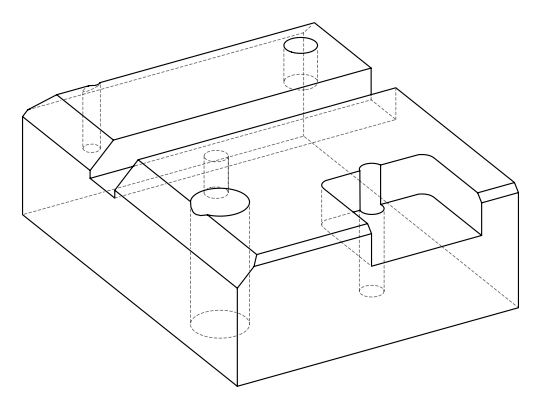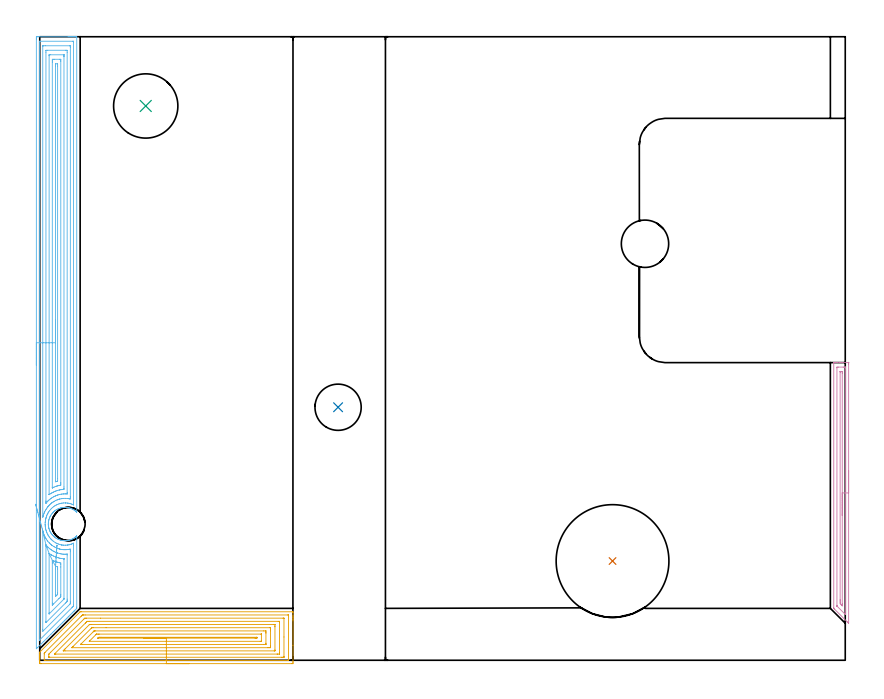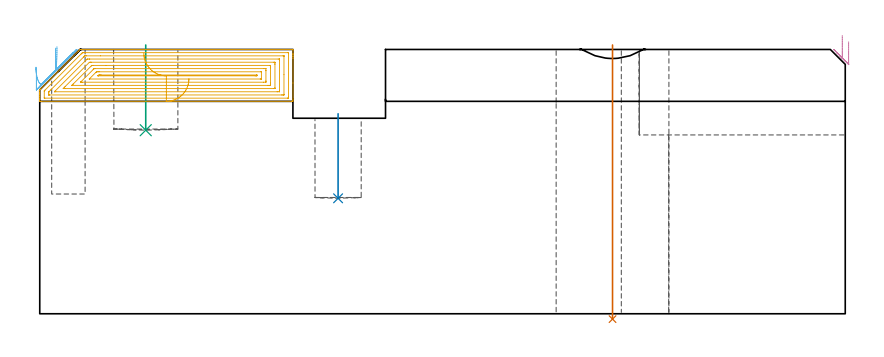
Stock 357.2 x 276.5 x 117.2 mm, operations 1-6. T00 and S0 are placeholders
(PLAN: 16 operations, 11 tool changes, 67.1 min)
(1 INDEXABLE_INSERT_DRILL_THROUGH_HOLE_FROM_SOLID | STEP1HOLE_1 | NXT0302_038 | 0.49 min | 230050 mm3)
(2 INDEXABLE_INSERT_DRILL_BLIND_HOLE_FROM_SOLID | STEP1POCKET | NXT0302_012 | 0.16 min | 21685 mm3)
(3 INDEXABLE_INSERT_DRILL_BLIND_HOLE_FROM_SOLID_1 | STEP1POCKET_1 | NXT0302_028 | 0.15 min | 22606 mm3)
(4 AREA_MILL | FG_CHAMFER_SURFACE | UGT0205_001 | 2.87 min | 2707 mm3)
(5 AREA_MILL_1 | FG_CHAMFER_SURFACE_1 | UGT0205_001 | 7.81 min | 31822 mm3)
(6 AREA_MILL_2 | FG_CHAMFER_SURFACE_2 | UGT0205_001 | 14.73 min | 41582 mm3)
(7 AREA_MILL_3 | FG_CHAMFER_SURFACE_3 | UGT0205_001 | 14.72 min | 55788 mm3)
(8 AREA_MILL_4 | FG_CHAMFER_SURFACE_4 | UGT0205_001 | 1.04 min | 888 mm3)
(9 MILL_OPEN_POCKET | POCKET_OPEN | UGT0201_094 | Follow Part, ap 5, ae 75% | 16.67 min | 372409 mm3)
(10 MILL_RECTANGULAR_SLOT | SLOT_RECTANGULAR | UGT0201_019 | Follow Part, ap 10, ae 75% | 5.79 min | 331417 mm3)
(11 MILL_BLIND_HOLE_FROM_SOLID_MATERIAL | STEP1POCKET_2 | NXT0201_011 | Spiral | 0.96 min | 10130 mm3)
(12 SPOT_DRILL | STEP1HOLE | NXT0321_9005460120000 | 0.05 min | 27 mm3)
(13 DRILL_BLIND_HOLE_INTO_CENTER | STEP1HOLE | UGT0301_205 | 0.06 min | 111 mm3)
(14 GUN_DRILL_THROUGH_HOLE | STEP1HOLE | UGT0307_005 | 0.56 min | 4453 mm3)
(15 DRILL_TO_ENLARGE_THROUGH_HOLE | STEP1HOLE | NXT0301_102 | 0.49 min | 8156 mm3)
(16 DRILL_TO_ENLARGE_THROUGH_HOLE_1 | STEP1HOLE | UGT0301_051 | 0.51 min | 19239 mm3)
(TOOL NXT0302_038 | Index. Insert Drill 50mm [880-D5000L50-04] | D50 PA176 FL200 Z2)
(TOOL NXT0302_012 | Index. Insert Drill 20.5mm [880-D2050L25-03] | D20.5 PA176 FL62 Z2)
(TOOL NXT0302_028 | Index. Insert Drill 28.5mm [880-D2850L32-03] | D28.5 PA176 FL86 Z2)
(TOOL UGT0205_001 | Chamfer Mill 20 x 3 x 45 deg. | D20 FL50 Z2)
(TOOL UGT0201_094 | End mill 20 mm | D20 FL38 Z4)
(TOOL UGT0201_019 | End mill 40 mm | D40 FL63 Z6)
(TOOL NXT0201_011 | ENDMILL 12mm [2P460-1200-NA 1630] | D12 FL38 Z6)
(TOOL NXT0321_9005460120000 | NC Spot Drill, 142deg, 12mm, Carbide, Uncoated | D12 PA142 FL30 Z2)
(TOOL UGT0301_205 | Twist Drill 8.9 mm | D8.9 PA118 FL78 Z2)
(TOOL UGT0307_005 | Gun Drill 8.3 mm | D8.3 PA130 FL24 Z1)
(TOOL NXT0301_102 | Carbide Drill 13.5mm [860.1-1350-108A1-MM 2214] | D13.5 PA140 FL123 Z2)
(TOOL UGT0301_051 | Twist Drill 21 mm | D21 PA118 FL145 Z2)
(OP 1 INDEXABLE_INSERT_DRILL_THROUGH_HOLE_FROM_SOLID)
G17 G21 G94 G90
T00 M6
G54
G17 G0 G90 X254. Y44. S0 M3
G43 Z127.2 H1
G94 G81 G98 Z-2.373 F250. R119.2
G80
M5
M2
(OP 2 INDEXABLE_INSERT_DRILL_BLIND_HOLE_FROM_SOLID)
G17 G21 G94 G90
T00 M6
G54
G17 G0 G90 X132.3 Y112.2 S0 M3
G43 Z127.2 H1
G94 G81 G98 Z51.2 F250. R88.7
G80
M5
M2
(OP 3 INDEXABLE_INSERT_DRILL_BLIND_HOLE_FROM_SOLID_1)
G17 G21 G94 G90
T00 M6
G54
G17 G0 G90 X47. Y245.8 S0 M3
G43 Z127.2 H1
G94 G81 G98 Z81.4 F250. R119.2
G80
M5
M2
(OP 4 AREA_MILL)
G17 G21 G94 G90
T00 M6
G54
G17 G0 G90 X358.7 Y84.2 S1061 M3
G43 Z127.2 H0
Z120.6
G94 G1 Y84.162 Z119.728 F250.
Y84.048 Z118.863
Y83.859 Z118.012
Y83.597 Z117.18
Y83.263 Z116.374
Y82.86 Z115.6
Y82.392 Z114.864
Y81.86 Z114.172
Y81.271 Z113.529
Y80.628 Z112.94
Y79.936 Z112.408
Y79.2 Z111.94
Y78.426 Z111.537
Y77.62 Z111.203
Y76.788 Z110.941
Y75.936 Z110.752
Y75.072 Z110.638
Y74.2 Z110.6
Y16.491
X358.695 Y16.424 Z110.603
X358.693 Y16.418 Z110.605
X358.675 Y16.424 Z110.623
X358.081 Y17.019 Z111.219
X352.514 Y22.586 Z116.786
X352.24 Y22.859 Z117.056
X352.105 Y22.997 Z117.191
X352.1 Y23.274 Z117.2
Y131.827
X352.103 Y131.99 Z117.188
X352.164 Y131.993 Z117.127
X352.579 Y132. Z116.72
X352.922 Z116.377
X353.613 Z115.682
X354.852 Z114.445
X355.397 Z113.897
X356.019 Z113.276
X358.697 Y131.999 Z110.6
X358.698 Y131.998 Z110.599
X358.7 Y131.381 Z110.6
Y74.2
X357.286 Z112.014
Y20.495
X357.284 Y20.396 Z112.016
X357.282 Y20.33 Z112.018
X357.279 Y20.29 Z112.021
X357.267 Y20.295 Z112.033
X357.187 Y20.369 Z112.113
X356.957 Y20.593 Z112.343
X353.613 Y23.938 Z115.687
X353.557 Y23.997 Z115.743
X353.531 Y24.029 Z115.769
X353.521 Y24.044 Z115.779
X353.519 Y24.069 Z115.781
X353.516 Y24.167 Z115.784
X353.515 Y24.266 Z115.785
Y129.692
X353.517 Y129.791 Z115.783
X353.521 Y129.98 Z115.779
X353.613 Y129.99 Z115.687
X354.102 Y129.998 Z115.198
X356.294 Y130. Z113.006
X356.781 Z112.519
X357.187 Y129.996 Z112.113
X357.245 Y129.994 Z112.055
X357.274 Y129.991 Z112.026
X357.279 Y129.89 Z112.021
X357.284 Y129.693 Z112.016
X357.285 Y129.594 Z112.015
X357.286 Y74.2 Z112.014
X355.872 Z113.428
X355.871 Y25.06 Z113.429
X355.87 Y24.591 Z113.43
X355.866 Y24.167 Z113.434
X355.864 Y24.147 Z113.436
X355.837 Y24.167 Z113.463
X355.4 Y24.603 Z113.9
X354.946 Y25.06 Z114.354
X354.936 Y25.525 Z114.365
X354.931 Y25.954 Z114.369
X354.929 Y26.425 Z114.371
Y26.847
Y127.807
X354.93 Y127.925 Z114.37
X354.933 Y127.982 Z114.367
X354.934 Y127.989 Z114.366
X354.959 Y127.993 Z114.341
X355.014 Y127.997 Z114.286
X355.207 Y128. Z114.093
X355.4 Z113.9
X355.593 Y127.998 Z113.707
X355.722 Y127.995 Z113.578
X355.824 Y127.99 Z113.476
X355.865 Y127.982 Z113.435
X355.866 Y127.963 Z113.434
X355.869 Y127.807 Z113.431
X355.871 Y127.336 Z113.429
X355.872 Y74.2 Z113.428
Y73.328 Z113.466
Y72.464 Z113.58
Y71.612 Z113.769
Y70.78 Z114.032
Y69.974 Z114.365
Y69.2 Z114.768
Y68.464 Z115.237
Y67.772 Z115.768
Y67.129 Z116.357
Y66.54 Z117.001
Y66.008 Z117.693
Y65.54 Z118.428
Y65.137 Z119.202
Y64.803 Z120.008
Y64.541 Z120.84
Y64.352 Z121.692
Y64.238 Z122.557
Y64.2 Z123.428
G0 Z127.2
M5
M2
(OP 5 AREA_MILL_1)
G17 G21 G94 G90
T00 M6
G54
G17 G0 G90 X66.15 Y-1.5 S1061 M3
G43 Z127.2 H0
Z104.2
G94 G1 X66.112 Z103.328 F250.
X65.998 Z102.463
X65.809 Z101.612
X65.547 Z100.78
X65.213 Z99.974
X64.81 Z99.2
X64.342 Z98.464
X63.81 Z97.772
X63.221 Z97.129
X62.578 Z96.54
X61.886 Z96.008
X61.15 Z95.54
X60.376 Z95.137
X59.57 Z94.803
X58.738 Z94.541
X57.887 Z94.352
X57.022 Z94.238
X56.15 Z94.2
X0.563 Y-1.499 Z94.201
X0.098 Y-1.494 Z94.202
X0.009 Y-1.491 Z94.205
X0. Y-1.033 Z94.662
Y-0.708 Z94.986
Y-0.15 Z95.544
Y0.499 Z96.196
Y0.733 Z96.429
Y1.381 Z97.078
Y1.615 Z97.311
Y2.084 Z97.782
Y2.498 Z98.197
Y3.2 Z98.9
Y3.6 Z99.3
X0.266 Y3.867 Z99.565
X17.111 Y20.712 Z116.411
X17.88 Y21.479 Z117.177
X17.902 Y21.495 Z117.189
X18.351 Y21.5 Z117.2
X112.182
X112.29 Y21.494 Z117.192
X112.3 Y21.252 Z116.95
Y19.736 Z115.435
Y19.267 Z114.964
Y19.033 Z114.73
Y18.385 Z114.082
Y18.151 Z113.848
Y17.502 Z113.196
Y6.632 Z102.328
Y-0.475 Z95.222
X112.296 Y-1.033 Z94.664
X112.291 Y-1.491 Z94.205
X112.203 Y-1.494 Z94.203
X111.737 Y-1.5 Z94.2
X56.15
Y-0.086 Z95.614
X2.277
X2.125 Y-0.084 Z95.616
X2.05 Y-0.081 Z95.619
X2.019 Y-0.079 Z95.621
X2.01 Y-0.062 Z95.638
X2.006 Y0.011 Z95.711
X2.001 Y0.188 Z95.888
Y2.836 Z98.536
X2.008 Y3.108 Z98.808
X2.01 Y3.141 Z98.841
X2.028 Y3.166 Z98.866
X2.08 Y3.224 Z98.924
X2.231 Y3.38 Z99.08
X2.286 Y3.436 Z99.136
X18.351 Y19.501 Z115.201
X18.678 Y19.825 Z115.525
X18.869 Y20.011 Z115.711
X18.937 Y20.076 Z115.776
X19.034 Y20.079 Z115.779
X19.24 Y20.084 Z115.784
X19.305 Y20.085 Z115.785
X20.129 Y20.086 Z115.786
X110.023
X110.175 Y20.084 Z115.784
X110.25 Y20.081 Z115.781
X110.281 Y20.079 Z115.779
X110.29 Y20.062 Z115.762
X110.294 Y19.989 Z115.689
X110.299 Y19.812 Z115.512
Y0.394 Z96.094
X110.294 Y0.055 Z95.755
X110.29 Y-0.041 Z95.659
X110.284 Y-0.08 Z95.62
X110.267 Y-0.081 Z95.619
X110.165 Y-0.084 Z95.616
X109.959 Y-0.086 Z95.614
X109.894
X56.15
Y1.328 Z97.028
X4.409 Y1.329 Z97.029
X4.12 Y1.331 Z97.031
X4.025 Y1.333 Z97.033
X4.016 Y1.334 Z97.034
X4.01 Y1.354 Z97.054
X4.004 Y1.417 Z97.117
X4.001 Y1.496 Z97.196
X4. Y1.615 Z97.315
Y1.735 Z97.435
X4.004 Y2.498 Z98.198
X4.007 Y2.61 Z98.31
X4.022 Y2.71 Z98.41
X4.12 Y2.817 Z98.517
X4.844 Y3.545 Z99.245
X19.463 Y18.163 Z113.863
X19.688 Y18.385 Z114.085
X19.912 Y18.601 Z114.301
X19.99 Y18.664 Z114.364
X20.129 Y18.666 Z114.366
X20.731 Y18.67 Z114.37
X26.974 Y18.671 Z114.371
X107.891
X108.18 Y18.669 Z114.369
X108.275 Y18.667 Z114.367
X108.284 Y18.666 Z114.366
X108.29 Y18.646 Z114.346
X108.296 Y18.584 Z114.284
X108.299 Y18.504 Z114.204
X108.3 Y10.322 Z106.022
X108.299 Y1.615 Z97.315
X108.298 Y1.498 Z97.198
X108.29 Y1.377 Z97.077
X108.28 Y1.335 Z97.035
X108.251 Y1.333 Z97.033
X108.18 Y1.331 Z97.031
X107.579 Y1.329 Z97.029
X107.29 Y1.328 Z97.028
X56.15
Y2.743 Z98.443
X7.125
X6.788 Y2.744 Z98.444
X6.537 Y2.747 Z98.447
X6.514 Y2.749 Z98.449
X6.522 Y2.762 Z98.462
X6.551 Y2.797 Z98.497
X6.788 Y3.039 Z98.739
X20.249 Y16.501 Z112.201
X20.37 Y16.62 Z112.32
X20.697 Y16.939 Z112.639
X21.019 Y17.25 Z112.95
X21.27 Y17.253 Z112.953
X21.908 Y17.256 Z112.956
X22.155 Y17.257 Z112.957
X105.758
X106.224 Y17.255 Z112.955
X106.276 Y17.253 Z112.953
X106.287 Y17.251 Z112.951
X106.291 Y17.241 Z112.941
X106.295 Y17.202 Z112.902
X106.298 Y17.041 Z112.741
X106.3 Y16.72 Z112.42
Y3.38 Z99.08
X106.296 Y2.989 Z98.689
X106.292 Y2.794 Z98.494
X106.29 Y2.751 Z98.451
X106.245 Y2.749 Z98.449
X106.151 Y2.745 Z98.445
X105.512 Y2.743 Z98.443
X105.265
X56.15
Y4.157 Z99.857
X11.235
X10.449 Y4.161 Z99.861
X10.434 Y4.163 Z99.863
X10.41 Y4.2 Z99.9
X10.469 Y4.263 Z99.963
X10.848 Y4.648 Z100.348
X11.235 Y5.037 Z100.737
X21.936 Y15.737 Z111.437
X22.035 Y15.825 Z111.525
X22.37 Y15.836 Z111.536
X22.584 Y15.842 Z111.542
X22.691 Y15.843 Z111.543
X22.798
X103.84
X104.054 Y15.841 Z111.541
X104.196 Y15.838 Z111.538
X104.291 Y15.834 Z111.534
X104.293 Y15.817 Z111.517
X104.297 Y15.737 Z111.437
X104.3 Y15.174 Z110.874
Y14.854 Z110.554
Y4.583 Z100.283
X104.297 Y4.263 Z99.963
X104.294 Y4.193 Z99.893
X104.291 Y4.165 Z99.865
X104.161 Y4.161 Z99.861
X103.947 Y4.158 Z99.858
X56.15 Y4.157 Z99.857
Y5.571 Z101.271
X14.364 Y5.572 Z101.272
X14.295 Y5.574 Z101.274
X14.265 Y5.576 Z101.276
X14.24 Y5.58 Z101.28
X14.257 Y5.601 Z101.301
X14.293 Y5.641 Z101.341
X14.676 Y6.028 Z101.728
X14.793 Y6.146 Z101.846
X22.798 Y14.149 Z109.849
X23.04 Y14.383 Z110.083
X23.075 Y14.416 Z110.116
X23.12 Y14.422 Z110.122
X23.23 Y14.425 Z110.125
X23.687 Y14.428 Z110.128
X29.412 Y14.429 Z110.129
X102.108 Y14.428 Z110.128
X102.23 Y14.427 Z110.127
X102.268 Y14.425 Z110.125
X102.283 Y14.423 Z110.123
X102.29 Y14.412 Z110.112
X102.293 Y14.315 Z110.015
X102.298 Y13.972 Z109.672
X102.3 Y13.628 Z109.328
Y13.089 Z108.789
Y6.568 Z102.268
X102.298 Y6.028 Z101.728
X102.296 Y5.689 Z101.389
X102.29 Y5.578 Z101.278
X102.184 Y5.576 Z101.276
X101.954 Y5.573 Z101.273
X101.525 Y5.571 Z101.271
X101.065
X56.15
Y6.985 Z102.685
X18.923
X18.351 Y6.986 Z102.686
X18.274 Y6.987 Z102.687
X18.114 Y6.992 Z102.692
X18.121 Y7.012 Z102.712
X18.181 Y7.079 Z102.779
X18.247 Y7.148 Z102.848
X18.351 Y7.254 Z102.954
X23.687 Y12.59 Z108.29
X23.938 Y12.84 Z108.54
X24.032 Y12.93 Z108.63
X24.092 Y12.983 Z108.683
X24.123 Y13.008 Z108.708
X24.652 Y13.014 Z108.714
X99.361
X100.175 Y13.009 Z108.709
X100.257 Y13.008 Z108.708
X100.29 Y12.989 Z108.689
X100.296 Y12.969 Z108.669
X100.3 Y12.206 Z107.906
Y12.083 Z107.783
Y7.546 Z103.246
X100.298 Y7.298 Z102.998
X100.295 Y7.133 Z102.833
X100.29 Y7.004 Z102.704
X100.273 Y6.992 Z102.692
X100.175 Y6.988 Z102.688
X100.099 Y6.987 Z102.687
X99.286 Y6.985 Z102.685
X56.15
Y8.399 Z104.099
X22.068 Y8.4 Z104.1
X22.012 Y8.401 Z104.101
X21.977 Y8.404 Z104.104
X21.965 Y8.407 Z104.107
X21.968 Y8.412 Z104.112
X22.006 Y8.456 Z104.156
X22.066 Y8.519 Z104.219
X24.871 Y11.324 Z107.024
X25.071 Y11.52 Z107.22
X25.13 Y11.575 Z107.275
X25.152 Y11.593 Z107.293
X25.192 Y11.595 Z107.295
X25.466 Y11.598 Z107.298
X26.077 Y11.6 Z107.3
X26.355
X98.118
X98.233 Y11.598 Z107.298
X98.274 Y11.596 Z107.296
X98.285 Y11.594 Z107.294
X98.29 Y11.579 Z107.279
X98.295 Y11.527 Z107.227
X98.3 Y11.42 Z107.12
X98.299 Y8.676 Z104.376
X98.296 Y8.479 Z104.179
X98.294 Y8.431 Z104.131
X98.291 Y8.412 Z104.112
X98.249 Y8.406 Z104.106
X98.064 Y8.403 Z104.103
X97.785 Y8.4 Z104.1
X56.15 Y8.399 Z104.099
Y9.814 Z105.514
X26.098
X25.903 Y9.816 Z105.516
X25.841 Y9.819 Z105.519
X25.829 Y9.821 Z105.521
X25.83 Y9.825 Z105.525
X25.851 Y9.85 Z105.55
X25.908 Y9.909 Z105.609
X25.957 Y9.954 Z105.654
X26.209 Y10.179 Z105.879
X26.355 Y10.182 Z105.882
X26.614 Y10.185 Z105.885
X26.988 Y10.186 Z105.886
X27.245
X96.154
X96.238 Y10.184 Z105.884
X96.279 Y10.181 Z105.881
X96.29 Y10.179 Z105.879
X96.292 Y10.166 Z105.866
X96.295 Y9.879 Z105.579
X96.29 Y9.821 Z105.521
X96.236 Y9.819 Z105.519
X96.104 Y9.816 Z105.516
X95.728 Y9.814 Z105.514
X95.471
X56.15
X55.278 Z105.552
X54.414 Z105.666
X53.562 Z105.854
X52.73 Z106.117
X51.924 Z106.451
X51.15 Z106.853
X50.414 Z107.322
X49.722 Z107.853
X49.079 Z108.443
X48.49 Z109.086
X47.959 Z109.778
X47.49 Z110.514
X47.087 Z111.288
X46.753 Z112.094
X46.491 Z112.926
X46.302 Z113.777
X46.188 Z114.642
X46.15 Z115.514
G0 Z127.2
M5
M2
(OP 6 AREA_MILL_2)
G17 G21 G94 G90
T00 M6
G54
G17 G0 G90 X-1.5 Y130.8 S1061 M3
G43 Z127.2 H0
Z109.3
G94 G1 Y130.838 Z108.428 F250.
Y130.952 Z107.564
Y131.141 Z106.712
Y131.403 Z105.88
Y131.737 Z105.074
Y132.14 Z104.3
Y132.608 Z103.564
Y133.14 Z102.872
Y133.729 Z102.229
Y134.372 Z101.64
Y135.064 Z101.108
Y135.8 Z100.64
Y136.574 Z100.237
Y137.38 Z99.903
Y138.212 Z99.641
Y139.063 Z99.452
Y139.928 Z99.338
Y140.8 Z99.3
Y275.541
X-1.499 Y275.904 Z99.301
X-1.494 Y276.427 Z99.303
X-1.491 Y276.492 Z99.306
X-0.974 Y276.496 Z99.823
X-0.382 Y276.5 Z100.416
X12.621 Z113.416
X13.214 Z114.008
X13.802 Z114.599
X14.101 Z114.897
X14.689 Z115.485
X14.988 Z115.782
X15.584 Z116.384
X15.874 Z116.673
X16.046 Z116.846
X16.374 Y276.493 Z117.165
X16.397 Y276.49 Z117.188
X16.4 Y276.35 Z117.2
Y65.891
X16.397 Y65.683 Z117.189
X16.366 Y65.707 Z117.16
X16.158 Y65.891 Z116.958
X16.054 Y65.982 Z116.854
X15.922 Y66.097 Z116.722
X15.657 Y66.306 Z116.457
X15.397 Y66.491 Z116.197
X15.221 Y66.609 Z116.021
X14.686 Y66.917 Z115.486
X14.248 Y67.133 Z115.048
X13.804 Y67.32 Z114.604
X13.541 Y67.416 Z114.341
X13.276 Y67.503 Z114.076
X12.921 Y67.591 Z113.721
X12.481 Y67.68 Z113.281
X12.039 Y67.744 Z112.839
X11.598 Y67.78 Z112.398
X11.156 Y67.791 Z111.956
X10.715 Y67.776 Z111.515
X10.274 Y67.734 Z111.074
X9.831 Y67.664 Z110.631
X9.391 Y67.57 Z110.191
X9.125 Y67.503 Z109.925
X8.509 Y67.281 Z109.309
X8.063 Y67.093 Z108.863
X7.626 Y66.869 Z108.426
X7.18 Y66.609 Z107.98
X6.744 Y66.299 Z107.543
X6.563 Y66.153 Z107.363
X6.394 Y66.016 Z107.194
X6.12 Y65.771 Z106.918
X6.057 Y65.715 Z106.855
X5.896 Y65.554 Z106.696
X5.861 Y65.518 Z106.661
X5.796 Y65.445 Z106.596
X5.561 Y65.176 Z106.357
X5.274 Y64.821 Z106.073
X4.978 Y64.397 Z105.778
X4.704 Y63.927 Z105.503
X4.574 Y63.661 Z105.37
X4.485 Y63.483 Z105.282
X4.346 Y63.155 Z105.144
X4.294 Y63.033 Z105.093
X4.096 Y62.461 Z104.896
X4.015 Y62.139 Z104.814
X3.962 Y61.878 Z104.759
X3.924 Y61.693 Z104.722
X3.856 Y61.245 Z104.656
X3.84 Y61.05 Z104.639
X3.837 Y61.011 Z104.635
X3.82 Y60.799 Z104.615
X3.815 Y60.602 Z104.603
X3.804 Y60.352 Z104.597
Y60.335 Z104.596
X3.806 Y60.244 Z104.602
X3.811 Y60.128 Z104.605
X3.823 Y59.904 Z104.62
X3.865 Y59.495 Z104.665
X3.869 Y59.458 Z104.669
X3.918 Y59.158 Z104.716
X3.941 Y59.01 Z104.74
X3.997 Y58.757 Z104.793
X4.037 Y58.564 Z104.836
X4.097 Y58.339 Z104.896
X4.266 Y57.865 Z105.062
X4.334 Y57.67 Z105.133
X4.346 Y57.64 Z105.146
X4.444 Y57.419 Z105.24
X4.53 Y57.22 Z105.328
X4.755 Y56.776 Z105.554
X4.904 Y56.527 Z105.703
X4.979 Y56.402 Z105.778
X5.347 Y55.882 Z106.146
X5.597 Y55.576 Z106.397
X5.685 Y55.478 Z106.485
X5.861 Y55.282 Z106.661
X6.104 Y55.041 Z106.903
X6.156 Y54.988 Z106.956
X6.446 Y54.736 Z107.244
X6.644 Y54.581 Z107.441
X6.746 Y54.502 Z107.541
X6.908 Y54.391 Z107.701
X7.007 Y54.321 Z107.803
X7.282 Y54.129 Z108.082
X7.332 Y54.094 Z108.132
X7.626 Y53.928 Z108.426
X8.063 Y53.707 Z108.863
X8.509 Y53.516 Z109.309
X8.948 Y53.361 Z109.748
X9.391 Y53.227 Z110.191
X9.49 Y53.201 Z110.29
X9.881 Y53.124 Z110.681
X10.274 Y53.065 Z111.074
X10.715 Y53.024 Z111.515
X11.156 Y53.009 Z111.956
X11.598 Y53.02 Z112.398
X12.039 Y53.056 Z112.839
X12.476 Y53.119 Z113.276
X12.921 Y53.204 Z113.721
X13.365 Y53.333 Z114.165
X13.804 Y53.483 Z114.604
X14.248 Y53.667 Z115.048
X14.686 Y53.881 Z115.486
X15.067 Y54.094 Z115.867
X15.569 Y54.433 Z116.369
X15.716 Y54.541 Z116.516
X15.863 Y54.658 Z116.663
X16.01 Y54.78 Z116.81
X16.247 Y54.988 Z117.046
X16.318 Y55.056 Z117.117
X16.339 Y55.074 Z117.138
X16.393 Y55.117 Z117.192
X16.4 Y54.743 Z117.2
Y23.531
X16.401 Y23.005 Z117.182
X16.325 Y22.925 Z117.124
X15.548 Y22.148 Z116.348
X15.283 Y21.881 Z116.079
X15.149 Y21.748 Z115.946
X14.672 Y21.271 Z115.471
X14.396 Y20.994 Z115.192
X13.795 Y20.395 Z114.595
X13.51 Y20.107 Z114.305
X12.918 Y19.518 Z113.718
X12.623 Y19.221 Z113.418
X12.032 Y18.632 Z112.832
X11.736 Y18.334 Z112.531
X11.135 Y17.735 Z111.935
X10.849 Y17.447 Z111.644
X10.243 Y16.843 Z111.043
X9.963 Y16.56 Z110.757
X9.351 Y15.951 Z110.151
X9.076 Y15.673 Z109.87
X8.383 Y14.983 Z109.183
X8.016 Y14.614 Z108.812
X7.476 Y14.076 Z108.276
X7.124 Y13.722 Z107.92
X6.569 Y13.169 Z107.369
X6.232 Y12.83 Z107.028
X5.662 Y12.262 Z106.462
X4.938 Y11.537 Z105.737
X3.164 Y9.764 Z103.963
X1.772 Y8.371 Z102.571
X0.434 Y7.034 Z101.233
X-0.904 Y5.696 Z99.895
X-1.418 Y5.183 Z99.38
X-1.491 Y5.113 Z99.305
X-1.498 Y5.21 Z99.302
X-1.499 Y5.25 Z99.301
X-1.5 Y140.8 Z99.3
X-0.086 Z100.714
X-0.085 Y274.343 Z100.715
X-0.084 Y274.454 Z100.716
X-0.082 Y274.48 Z100.718
X-0.08 Y274.487 Z100.72
X-0.063 Y274.49 Z100.737
X0.045 Y274.495 Z100.845
X0.422 Y274.5 Z101.222
X14.611 Z115.411
X14.849 Y274.496 Z115.649
X14.938 Y274.493 Z115.738
X14.972 Y274.49 Z115.772
X14.979 Y274.452 Z115.779
X14.982 Y274.343 Z115.782
X14.986 Y274.122 Z115.786
Y69.014
X14.979 Y68.914 Z115.779
X14.91 Y68.932 Z115.71
X14.881 Y68.941 Z115.681
X14.869 Y68.946 Z115.669
X14.729 Y69.012 Z115.529
X14.101 Y69.267 Z114.901
X13.709 Y69.406 Z114.509
X13.214 Y69.539 Z114.014
X12.558 Y69.672 Z113.358
X12.327 Y69.703 Z113.127
X11.567 Y69.777 Z112.367
X11.44 Y69.782 Z112.24
X11.32 Y69.783 Z112.12
X10.554 Y69.755 Z111.354
X9.893 Y69.677 Z110.693
X9.667 Y69.641 Z110.467
X9.151 Y69.531 Z109.951
X8.78 Y69.432 Z109.58
X8.472 Y69.322 Z109.272
X7.893 Y69.105 Z108.693
X7.827 Y69.079 Z108.627
X7.67 Y69.012 Z108.47
X7.233 Y68.785 Z108.033
X7.007 Y68.661 Z107.807
X6.667 Y68.462 Z107.467
X6.159 Y68.12 Z106.959
X6.12 Y68.09 Z106.92
X5.648 Y67.703 Z106.448
X5.233 Y67.335 Z106.033
X5.179 Y67.283 Z105.979
X5.125 Y67.228 Z105.925
X4.756 Y66.816 Z105.556
X4.35 Y66.337 Z105.15
X4.346 Y66.331 Z105.146
X3.986 Y65.808 Z104.786
X3.764 Y65.445 Z104.564
X3.652 Y65.251 Z104.452
X3.46 Y64.893 Z104.26
X3.348 Y64.666 Z104.148
X3.296 Y64.553 Z104.096
X3.081 Y64.042 Z103.881
X2.945 Y63.661 Z103.745
X2.849 Y63.384 Z103.649
X2.768 Y63.117 Z103.568
X2.675 Y62.77 Z103.475
X2.663 Y62.724 Z103.463
X2.655 Y62.687 Z103.455
X2.573 Y62.284 Z103.373
X2.516 Y61.935 Z103.316
X2.508 Y61.878 Z103.308
X2.46 Y61.491 Z103.26
X2.427 Y61.133 Z103.227
X2.416 Y60.986 Z103.216
X2.393 Y60.275 Z103.193
X2.4 Y60.094 Z103.2
X2.42 Y59.73 Z103.22
X2.457 Y59.319 Z103.257
X2.472 Y59.202 Z103.272
X2.573 Y58.509 Z103.373
X2.624 Y58.259 Z103.424
X2.739 Y57.788 Z103.539
X2.848 Y57.419 Z103.648
X2.997 Y56.993 Z103.797
X3.178 Y56.527 Z103.978
X3.46 Y55.908 Z104.26
X3.567 Y55.69 Z104.367
X3.596 Y55.635 Z104.396
X3.78 Y55.313 Z104.58
X4.161 Y54.744 Z104.961
X4.346 Y54.481 Z105.146
X4.871 Y53.852 Z105.671
X5.044 Y53.662 Z105.844
X5.233 Y53.474 Z106.033
X5.494 Y53.228 Z106.294
X5.806 Y52.96 Z106.606
X6.12 Y52.718 Z106.92
X6.876 Y52.2 Z107.676
X7.007 Y52.125 Z107.807
X7.108 Y52.068 Z107.908
X7.632 Y51.813 Z108.432
X7.893 Y51.7 Z108.693
X8.265 Y51.551 Z109.065
X8.78 Y51.377 Z109.58
X9.518 Y51.176 Z110.318
X9.667 Y51.148 Z110.467
X9.702 Y51.141 Z110.502
X10.163 Y51.081 Z110.963
X10.554 Y51.042 Z111.354
X10.699 Y51.03 Z111.499
X11.44 Y51.024 Z112.24
X11.589 Y51.027 Z112.389
X12.327 Y51.092 Z113.127
X12.402 Y51.101 Z113.202
X12.873 Y51.176 Z113.673
X13.156 Y51.235 Z113.956
X13.214 Y51.251 Z114.014
X13.833 Y51.446 Z114.633
X14.101 Y51.537 Z114.901
X14.478 Y51.689 Z115.278
X14.912 Y51.869 Z115.712
X14.96 Y51.888 Z115.76
X14.979 Z115.779
X14.98 Y51.842 Z115.78
X14.983 Y51.621 Z115.783
X14.986 Y51.178 Z115.786
Y24.425
X14.983 Y24.201 Z115.783
X14.98 Y24.09 Z115.78
X14.978 Y24.04 Z115.778
X14.944 Y24.004 Z115.744
X14.734 Y23.787 Z115.534
X14.482 Y23.531 Z115.282
X14.291 Y23.34 Z115.091
X-0.027 Y9.023 Z100.773
X-0.051 Y9.001 Z100.749
X-0.075 Y8.982 Z100.725
X-0.078 Y8.981 Z100.722
X-0.081 Y8.99 Z100.719
X-0.083 Y9.043 Z100.717
X-0.086 Y9.261 Z100.714
Y140.8
X1.328 Z102.128
X1.329 Y272.337 Z102.129
X1.33 Y272.427 Z102.13
X1.333 Y272.471 Z102.133
X1.334 Y272.485 Z102.134
X1.362 Y272.49 Z102.162
X1.526 Y272.498 Z102.326
X1.686 Y272.499 Z102.486
X2.411 Y272.5 Z103.211
X13.214 Y272.499 Z114.014
X13.376 Y272.498 Z114.176
X13.484 Y272.494 Z114.284
X13.564 Y272.49 Z114.364
X13.566 Y272.456 Z114.366
X13.569 Y272.337 Z114.369
X13.571 Y271.978 Z114.371
Y72.579
X13.57 Y72.221 Z114.37
X13.567 Y71.687 Z114.367
X13.564 Y71.519 Z114.364
X13.357 Y71.543 Z114.157
X13.214 Y71.569 Z114.014
X12.573 Y71.687 Z113.373
X12.327 Y71.716 Z113.127
X12.296 Y71.719 Z113.096
X11.44 Y71.778 Z112.24
X11.346 Y71.782 Z112.146
X10.554 Y71.762 Z111.354
X10.483 Y71.759 Z111.283
X9.844 Y71.687 Z110.644
X9.688 Y71.666 Z110.488
X9.667 Y71.662 Z110.467
X8.953 Y71.513 Z109.753
X8.78 Y71.47 Z109.58
X8.483 Y71.387 Z109.283
X8.265 Y71.313 Z109.065
X7.893 Y71.174 Z108.693
X7.623 Y71.067 Z108.423
X6.991 Y70.796 Z107.791
X6.428 Y70.486 Z107.228
X6.12 Y70.306 Z106.92
X5.879 Y70.146 Z106.679
X5.523 Y69.904 Z106.323
X5.359 Y69.778 Z106.159
X5.233 Y69.677 Z106.033
X4.872 Y69.376 Z105.672
X4.459 Y69.012 Z105.259
X4.402 Y68.956 Z105.202
X4.346 Y68.899 Z105.146
X3.977 Y68.492 Z104.777
X3.652 Y68.12 Z104.452
X3.565 Y68.015 Z104.365
X3.46 Y67.88 Z104.26
X3.185 Y67.504 Z103.985
X2.99 Y67.228 Z103.79
X2.828 Y66.972 Z103.628
X2.573 Y66.552 Z103.373
X2.496 Y66.414 Z103.296
X2.455 Y66.337 Z103.255
X2.197 Y65.822 Z102.997
X2.026 Y65.445 Z102.826
X1.925 Y65.205 Z102.725
X1.686 Y64.594 Z102.486
X1.675 Y64.564 Z102.475
X1.462 Y63.887 Z102.262
X1.357 Y63.521 Z102.157
X1.336 Y63.452 Z102.136
X1.329 Y63.715 Z102.129
X1.328 Y140.8 Z102.128
X2.743 Z103.543
Y269.662
X2.747 Y270.378 Z103.547
X2.749 Y270.477 Z103.549
X2.835 Y270.49 Z103.635
X3.513 Y270.5 Z104.313
X11.494 Z112.294
X11.876 Y270.495 Z112.676
X12.067 Y270.49 Z112.867
X12.15 Y270.485 Z112.95
X12.157 Y269.662 Z112.957
Y74.363
X12.155 Y74.002 Z112.955
X12.152 Y73.822 Z112.952
X12.149 Y73.743 Z112.949
X12.056 Y73.744 Z112.856
X11.44 Y73.775 Z112.24
X11.138 Z111.938
X10.554 Y73.756 Z111.354
X10.289 Y73.737 Z111.089
X9.667 Y73.665 Z110.467
X9.498 Y73.641 Z110.298
X8.78 Y73.506 Z109.58
X8.752 Y73.5 Z109.552
X8.63 Y73.471 Z109.43
X8.063 Y73.301 Z108.863
X7.893 Y73.242 Z108.693
X7.415 Y73.06 Z108.215
X7.007 Y72.891 Z107.807
X6.791 Y72.796 Z107.591
X6.329 Y72.579 Z107.129
X6.192 Y72.507 Z106.992
X6.12 Y72.466 Z106.92
X5.627 Y72.183 Z106.427
X5.233 Y71.927 Z106.033
X5.09 Y71.832 Z105.89
X4.884 Y71.687 Z105.684
X4.582 Y71.451 Z105.382
X4.346 Y71.26 Z105.146
X4.096 Y71.048 Z104.896
X3.808 Y70.796 Z104.608
X3.63 Y70.624 Z104.43
X3.46 Y70.452 Z104.26
X3.197 Y70.168 Z103.997
X2.957 Y69.904 Z103.757
X2.801 Y69.729 Z103.601
X2.775 Y69.701 Z103.575
X2.752 Y69.679 Z103.552
X2.748 Y69.727 Z103.548
X2.745 Y69.904 Z103.545
X2.743 Y70.245 Z103.543
Y70.625
Y140.8
X4.157 Z104.957
Y268.068
X4.159 Y268.259 Z104.959
X4.161 Y268.386 Z104.961
X4.164 Y268.48 Z104.964
X4.193 Y268.49 Z104.993
X4.346 Y268.494 Z105.146
X4.616 Y268.499 Z105.416
X10.642 Z111.442
X10.696 Y268.497 Z111.496
X10.726 Y268.494 Z111.526
X10.736 Y268.491 Z111.536
X10.737 Y268.449 Z111.537
X10.742 Y268.069 Z111.542
X10.743 Y267.878 Z111.543
Y267.688
Y76.848
X10.741 Y76.146 Z111.541
X10.739 Y75.96 Z111.539
X10.733 Y75.781 Z111.533
X10.554 Y75.765 Z111.354
X10.089 Y75.722 Z110.889
X9.667 Y75.67 Z110.467
X9.303 Y75.62 Z110.103
X8.78 Y75.519 Z109.58
X8.563 Y75.473 Z109.363
X7.893 Y75.301 Z108.693
X7.857 Y75.291 Z108.657
X7.733 Y75.254 Z108.533
X7.204 Y75.056 Z108.004
X7.007 Y74.977 Z107.807
X6.577 Y74.795 Z107.377
X6.12 Y74.588 Z106.92
X5.968 Y74.515 Z106.768
X5.666 Y74.363 Z106.466
X5.388 Y74.207 Z106.188
X5.233 Y74.114 Z106.033
X4.837 Y73.869 Z105.637
X4.346 Y73.545 Z105.146
X4.302 Y73.515 Z105.102
X4.237 Y73.471 Z105.037
X4.2 Y73.448 Z105.
X4.164 Y73.427 Z104.964
X4.161 Y73.471 Z104.961
X4.159 Y73.52 Z104.959
X4.157 Y73.661 Z104.957
Y140.8
X5.571 Z106.371
Y265.203
X5.572 Y265.754 Z106.372
X5.575 Y266.095 Z106.375
X5.578 Y266.37 Z106.378
X5.589 Y266.49 Z106.389
X5.721 Y266.496 Z106.521
X6.12 Y266.499 Z106.92
X6.604 Y266.5 Z107.404
X8.78 Y266.499 Z109.58
X9.268 Y266.496 Z110.068
X9.314 Y266.49 Z110.114
X9.322 Y266.442 Z110.122
X9.325 Y266.095 Z110.125
X9.328 Y265.543 Z110.128
X9.329 Y78.822 Z110.129
X9.328 Y78.271 Z110.128
X9.325 Y77.93 Z110.125
X9.322 Y77.663 Z110.122
X9.096 Y77.612 Z109.896
X8.78 Y77.544 Z109.58
X8.367 Y77.454 Z109.167
X7.893 Y77.332 Z108.693
X7.663 Y77.27 Z108.463
X7.376 Y77.18 Z108.176
X6.962 Y77.038 Z107.762
X6.362 Y76.794 Z107.162
X6.12 Y76.69 Z106.92
X5.663 Y76.487 Z106.463
X5.586 Y76.455 Z106.386
X5.578 Z106.378
X5.576 Y76.458 Z106.376
X5.573 Y76.483 Z106.373
X5.572 Y76.516 Z106.372
X5.571 Y76.698 Z106.371
Y140.8
X6.985 Z107.785
Y263.419
X6.987 Y264.311 Z107.787
X6.988 Y264.33 Z107.788
X7.007 Y264.49 Z107.807
X7.71 Y264.495 Z108.51
X7.893 Y264.49 Z108.693
X7.912 Y264.311 Z108.712
X7.913 Y264.291 Z108.713
X7.915 Y263.419 Z108.715
Y80.605
X7.914 Y79.713 Z108.714
X7.913 Y79.693 Z108.713
X7.893 Y79.383 Z108.693
X7.459 Y79.259 Z108.259
X7.007 Y79.132 Z107.807
X6.986 Y79.713 Z107.786
Y79.734
X6.985 Y140.8 Z107.785
Y141.672 Z107.823
Y142.536 Z107.937
Y143.388 Z108.126
Y144.22 Z108.388
Y145.026 Z108.722
Y145.8 Z109.125
Y146.536 Z109.594
Y147.228 Z110.125
Y147.871 Z110.714
Y148.46 Z111.357
Y148.992 Z112.05
Y149.46 Z112.785
Y149.863 Z113.559
Y150.197 Z114.365
Y150.459 Z115.197
Y150.648 Z116.049
Y150.762 Z116.914
Y150.8 Z117.785
G0 Z127.2
X-1.824 Y69.19
Z109.305
G1 X-1.758 Y68.944 Z108.471
X-1.673 Y68.628 Z107.662
X-1.571 Y68.245 Z106.885
X-1.451 Y67.799 Z106.145
X-1.315 Y67.291 Z105.448
X-1.164 Y66.727 Z104.8
X-0.999 Y66.111 Z104.205
X-0.821 Y65.447 Z103.668
X-0.632 Y64.74 Z103.193
X-0.433 Y63.996 Z102.784
X-0.225 Y63.22 Z102.443
X-0.01 Y62.419 Z102.174
X0.21 Y61.598 Z101.977
X0.433 Y60.763 Z101.856
X0.659 Y59.922 Z101.81
X0.884 Y59.08 Z101.841
X1.108 Y58.243 Z101.947
X1.329 Y57.419 Z102.129
X1.471 Y56.889 Z102.271
X1.526 Y56.688 Z102.326
X1.58 Y56.527 Z102.38
X1.686 Y56.222 Z102.486
X1.911 Y55.635 Z102.711
X2.078 Y55.241 Z102.878
X2.313 Y54.744 Z103.113
X2.573 Y54.253 Z103.373
X2.817 Y53.852 Z103.617
X3.299 Y53.121 Z104.099
X3.42 Y52.96 Z104.22
X3.46 Y52.912 Z104.26
X4.189 Y52.068 Z104.989
X4.346 Y51.911 Z105.146
X4.719 Y51.555 Z105.519
X5.156 Y51.176 Z105.956
X5.233 Y51.116 Z106.033
X5.494 Y50.915 Z106.294
X6.12 Y50.503 Z106.92
X6.466 Y50.285 Z107.266
X7.007 Y50.005 Z107.807
X7.525 Y49.763 Z108.325
X7.893 Y49.621 Z108.693
X8.554 Y49.393 Z109.354
X8.78 Y49.334 Z109.58
X8.859 Y49.314 Z109.659
X9.323 Y49.205 Z110.123
X9.667 Y49.144 Z110.467
X9.96 Y49.098 Z110.76
X10.554 Y49.042 Z111.354
X10.916 Y49.028 Z111.716
X11.44 Y49.026 Z112.24
X11.789 Y49.043 Z112.589
X12.327 Y49.093 Z113.127
X12.593 Y49.125 Z113.393
X13.214 Y49.224 Z114.014
X13.359 Y49.247 Z114.159
X13.565 Y49.271 Z114.365
X13.567 Y49.185 Z114.367
X13.57 Y49.035 Z114.37
X13.571 Y48.501 Z114.371
Y48.142
Y25.848
X13.569 Y25.315 Z114.369
X13.566 Y25.136 Z114.366
X13.565 Y25.093 Z114.365
X13.552 Y25.063 Z114.352
X13.51 Y25.018 Z114.31
X13.214 Y24.714 Z114.014
X1.33 Y12.83 Z102.13
X1.328 Y13.722 Z102.128
X1.329 Y57.419 Z102.129
X2.754 Y51.126 Z103.554
X3.46 Y50.342 Z104.26
X3.514 Y50.285 Z104.314
X3.943 Y49.883 Z104.743
X4.346 Y49.536 Z105.146
X4.519 Y49.393 Z105.319
X4.927 Y49.091 Z105.727
X5.233 Y48.885 Z106.033
X5.818 Y48.501 Z106.618
X6.12 Y48.334 Z106.92
X6.478 Y48.141 Z107.278
X7.007 Y47.903 Z107.807
X7.211 Y47.815 Z108.011
X7.736 Y47.609 Z108.536
X7.893 Y47.557 Z108.693
X7.97 Y47.532 Z108.77
X8.78 Y47.311 Z109.58
X9.171 Y47.216 Z109.971
X9.667 Y47.133 Z110.467
X10.205 Y47.068 Z111.005
X10.554 Y47.042 Z111.354
X11.135 Y47.025 Z111.935
X11.44 Y47.026 Z112.24
X11.996 Y47.05 Z112.796
X12.113 Y47.056 Z112.913
X12.133 Y47.055 Z112.933
X12.148 Y47.053 Z112.948
X12.15 Y47.029 Z112.95
X12.155 Y46.891 Z112.955
X12.156 Y46.718 Z112.956
X12.157 Y27.099 Z112.957
X12.155 Y26.38 Z112.955
X12.153 Y26.207 Z112.953
X12.15 Y26.122 Z112.95
X12.09 Y26.05 Z112.89
X11.983 Y25.937 Z112.783
X11.847 Y25.798 Z112.647
X11.44 Y25.389 Z112.24
X2.828 Y16.777 Z103.628
X2.769 Y16.721 Z103.569
X2.75 Y16.706 Z103.55
X2.748 Z103.548
X2.746 Y16.716 Z103.546
X2.744 Y16.775 Z103.544
X2.743 Y17.118 Z103.543
Y17.289
Y50.456
X2.746 Y50.888 Z103.546
X2.75 Y51.025 Z103.55
X2.754 Y51.126 Z103.554
X4.164 Y47.378 Z104.964
X4.182 Y47.367 Z104.982
X4.346 Y47.26 Z105.146
X5.165 Y46.718 Z105.965
X5.233 Y46.676 Z106.033
X5.336 Y46.614 Z106.136
X6.12 Y46.21 Z106.92
X6.974 Y45.826 Z107.774
X7.026 Y45.806 Z107.826
X7.557 Y45.624 Z108.357
X7.893 Y45.522 Z108.693
X8.321 Y45.395 Z109.121
X8.78 Y45.283 Z109.58
X9.451 Y45.152 Z110.251
X9.667 Y45.125 Z110.467
X10.448 Y45.04 Z111.248
X10.554 Y45.033 Z111.354
X10.648 Y45.025 Z111.448
X10.708 Y45.018 Z111.508
X10.737 Y45.012 Z111.537
X10.738 Y44.996 Z111.538
X10.741 Y44.934 Z111.541
X10.742 Y44.744 Z111.542
Y27.449
X10.741 Y27.274 Z111.541
X10.738 Y27.187 Z111.538
X10.736 Y27.148 Z111.536
X10.696 Y27.099 Z111.496
X10.626 Y27.026 Z111.426
X10.554 Y26.952 Z111.354
X4.346 Y20.745 Z105.146
X4.29 Y20.691 Z105.09
X4.178 Y20.587 Z104.978
X4.161 Y20.574 Z104.961
Y20.579
X4.158 Y20.611 Z104.958
X4.157 Y21.047 Z104.957
Y47.099
X4.159 Y47.226 Z104.959
X4.164 Y47.378 Z104.964
X5.578 Y44.305 Z106.378
X6.011 Y44.152 Z106.811
X6.12 Y44.105 Z106.92
X6.267 Y44.042 Z107.067
X6.798 Y43.833 Z107.598
X7.007 Y43.757 Z107.807
X7.436 Y43.61 Z108.236
X7.893 Y43.483 Z108.693
X8.648 Y43.283 Z109.448
X8.78 Y43.256 Z109.58
X9.322 Y43.151 Z110.122
X9.327 Y42.601 Z110.127
X9.329 Y41.367 Z110.129
X9.328 Y29.223 Z110.128
X9.326 Y28.882 Z110.126
X9.322 Y28.337 Z110.122
X9.311 Y28.171 Z110.111
X9.14 Y27.99 Z109.94
X8.516 Y27.364 Z109.316
X6.12 Y24.967 Z106.92
X5.575 Y24.423 Z106.375
X5.574 Z106.374
X5.571 Y25.315 Z106.371
Y43.151
X5.572 Y43.701 Z106.372
X5.578 Y44.305 Z106.378
X7.007 Y41.684 Z107.807
X7.798 Y41.463 Z108.598
X7.893 Y41.43 Z108.693
X7.909 Y41.367 Z108.709
X7.911 Y41.349 Z108.711
X7.915 Y40.475 Z108.715
X7.914 Y29.753 Z108.714
X7.893 Y29.203 Z108.693
X7.737 Y29.04 Z108.537
X7.583 Y28.882 Z108.383
X7.292 Y28.595 Z108.092
X7.007 Y28.316 Z107.807
X6.986 Y28.882 Z107.786
Y28.903
X6.985 Y40.475 Z107.785
X6.986 Y41.367 Z107.786
X6.987 Y41.387 Z107.787
X7.007 Y41.684 Z107.807
X7.064 Y42.549 Z107.903
X7.121 Y43.402 Z108.074
X7.177 Y44.238 Z108.319
X7.231 Y45.049 Z108.636
X7.283 Y45.829 Z109.022
X7.333 Y46.573 Z109.476
X7.38 Y47.274 Z109.992
X7.423 Y47.928 Z110.568
X7.464 Y48.529 Z111.199
X7.5 Y49.073 Z111.88
X7.532 Y49.556 Z112.606
X7.56 Y49.974 Z113.371
X7.583 Y50.324 Z114.17
X7.602 Y50.603 Z114.996
X7.616 Y50.809 Z115.844
X7.624 Y50.94 Z116.706
X7.628 Y50.996 Z117.577
X7.627 Y50.977 Z118.449
G0 Z127.2
M5
M2
